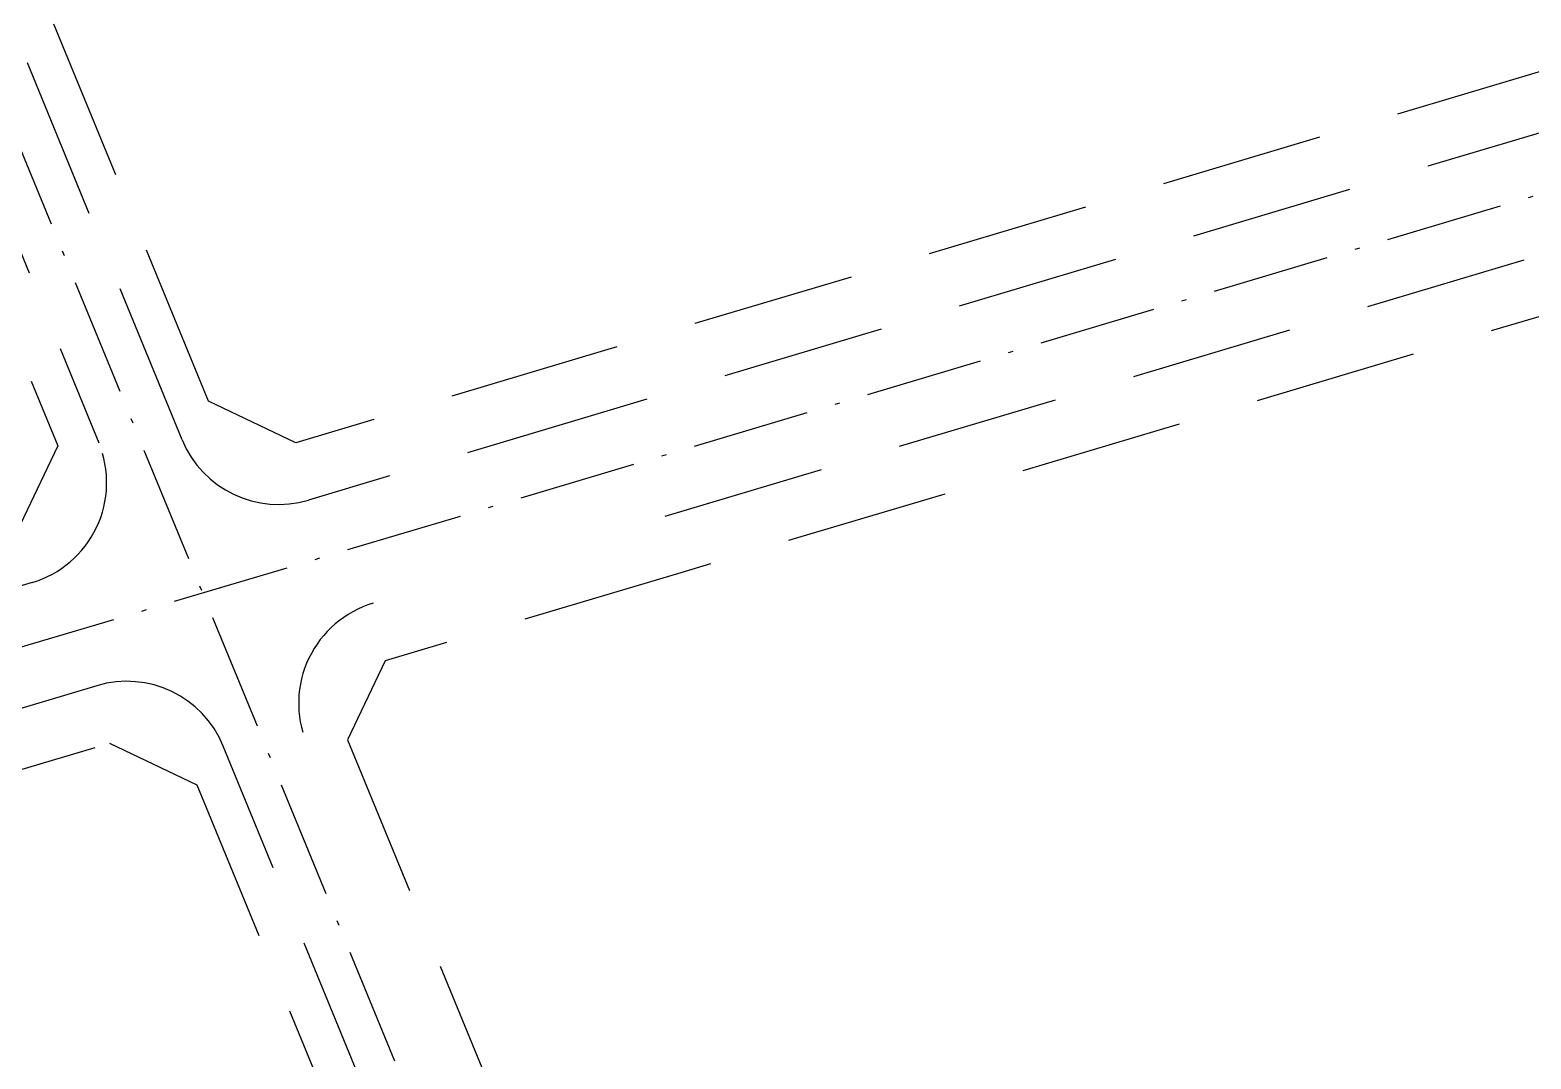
# Model space of a CAD drawing. Header units: metres. Extents: x 563371 to 571261, y 2062953 to 2068466.
# Drawn here: x 568998.7 to 569113.8, y 2065749.5 to 2065828.4 of the extents above; entities that cross this region are included whole.
import ezdxf

# ---------------------------------------------------------------- set-up
doc = ezdxf.new("R2010")
doc.units = ezdxf.units.M
doc.linetypes.add('ACAD_ISO10W100', pattern=[18.5, 12, -3, 0.5, -3])
doc.linetypes.add('HIDDEN', pattern=[0.375, 0.25, -0.125])
for name, color, linetype in [('LogDg phu', 7, 'CONTINUOUS'), ('TimDg', 222, 'CONTINUOUS'), ('ViaHeSphu', 32, 'CONTINUOUS')]:
    doc.layers.add(name, color=color, linetype=linetype)

msp = doc.modelspace()

# ---------------------------------------------------------------- linework, layer by layer
at = {"layer": 'LogDg phu', "linetype": 'HIDDEN', "ltscale": 50}
for points in [[(569094.8980962468, 2065939.794267016), (569105.5021779359, 2065945.205624893, -0.4331465096120948), (569116.4829581636, 2065941.251492668), (569158.8878371972, 2065843.057040186, -0.4491675257981563), (569153.8295398498, 2065832.21898435), (569044.2389121642, 2065799.538944797), (569020.0558134967, 2065792.327519539, -0.385327080111759), (569010.3686729111, 2065796.956646579), (568971.8388842128, 2065890.843463209, -0.4451381927884054), (568976.9905646286, 2065901.558003557), (569008.3973808768, 2065910.759760399), (569059.6157060213, 2065925.766011594, 0.0467467981704764), (569094.8980962374, 2065939.794267011)], [(568856.5239397783, 2065775.608258665), (568855.9932873657, 2065785.381621856, 0.0724502957704836), (568855.7084852429, 2065786.794645654), (568842.7547857617, 2065823.006196456, 0.0729934229411238), (568842.0723149299, 2065824.287960591), (568836.3146985662, 2065832.102387295), (568830.0281614766, 2065849.676151262, -0.4314619867734806), (568835.3113789794, 2065860.047988481), (568955.7624469092, 2065895.33846268, -0.383950690651016), (568965.4127932875, 2065890.698459579), (569003.9830604666, 2065796.713007691, -0.4437023781080545), (568998.8681742575, 2065786.009343403), (568880.5047209149, 2065750.713238069, -0.3985617739326047), (568862.0947002778, 2065760.035419637), (568856.5239397786, 2065775.608258662)], [(569019.9074318107, 2065773.713235757, -0.4437023780836693), (569025.02231802, 2065784.416900045, -6.63623e-11), (569047.4291176735, 2065791.098631085), (569159.2379514412, 2065824.440142006, -0.3801026895779687), (569168.8685031647, 2065819.945406513, 5.9294e-12), (569219.9047619546, 2065701.763782069, -0.3951871123396745), (569215.7427107154, 2065690.184016377, -0.0313092882814378), (569181.6700980054, 2065675.356711146), (569083.2107941489, 2065639.65561468, -0.4020885647163571), (569073.0827381212, 2065644.13919963, -4.83118e-11), (569019.9074318107, 2065773.713235757, -13.55087923959018)], [(568875.2496930471, 2065723.261161469), (568922.8945894036, 2065590.071751968, 0.4154779374119224), (568933.154182519, 2065585.245463888), (569062.5105602304, 2065632.149761803, 0.4264434146488366), (569067.1845309965, 2065642.707884002), (569013.5218193661, 2065773.46959687, 0.3853270800991385), (569003.8346787808, 2065778.09872391), (568885.086736725, 2065742.687963641, 0.4300405153922167), (568875.2496930471, 2065723.261161468)]]:
    msp.add_lwpolyline(points, format="xyb", dxfattribs=at)
at = {"layer": 'TimDg', "linetype": 'ACAD_ISO10W100', "ltscale": 0.75}
for points in [[(569278.834998483, 2065059.656135766), (569264.5269734287, 2065093.529310778, -0.0210175178208976), (569255.7019476439, 2065117.14407809), (569137.3027724003, 2065479.750271323), (568925.3131514108, 2065996.312426096), (568861.4377770493, 2066131.22724045)], [(568224.6297189047, 2065550.434805205), (568690.6807987861, 2065689.411728227), (569163.4571935057, 2065830.394142556, 0.04779126320281171), (569189.9689631507, 2065841.147032096), (569267.1532385624, 2065881.411000068, 0.04667288304413944), (569282.7952716611, 2065891.527845013), (569302.762458096, 2065907.262004161, -0.08494400423705069), (569332.4008916438, 2065923.37284043), (569436.4645401516, 2065958.833511514), (569480.1046780173, 2065972.203622438, 0.05581977569525856), (569520.9532285862, 2065989.90020912), (569558.9701881188, 2066011.684429851), (569577.9903611438, 2066023.764875238, 0.04351131585312356), (569593.4458342672, 2066035.583225533), (569606.6416385947, 2066047.62715201, -0.0351499840612001), (569617.3600985807, 2066055.688475423), (569692.6588285115, 2066104.135367295)]]:
    msp.add_lwpolyline(points, format="xyb", dxfattribs=at)
at = {"layer": 'ViaHeSphu', "linetype": 'HIDDEN', "ltscale": 50}
msp.add_lwpolyline([(569096.7162740929, 2065936.231370818), (569106.2197800365, 2065941.081095033), (569112.6556878914, 2065938.763552007), (569154.3358932473, 2065842.247183192), (569151.5266835644, 2065836.228088364), (569043.0379338397, 2065803.87662997), (569019.0812372931, 2065796.732718057), (569012.3914471132, 2065799.929521937), (568974.786667332, 2065891.562338594), (568977.6866692703, 2065897.593805081), (569009.4023050416, 2065906.886041714), (569060.7403725106, 2065921.927375731, 0.0467467981704764), (569096.7162740824, 2065936.231370812)], format="xyb", dxfattribs=at)
for points in [[(569000.8345529782, 2065796.483244044), (568997.9413485781, 2065790.428781179), (568877.8308967303, 2065754.611719082), (568868.7650557163, 2065759.202339465), (568835.9726116757, 2065850.872310267), (568839.0868030698, 2065856.985987433), (568956.5111063084, 2065891.389662012), (568963.2076940264, 2065888.169861751)], [(569011.4990451648, 2065770.496721508), (569064.489757905, 2065641.372490668), (569061.687517311, 2065635.042455651), (568934.9315615881, 2065589.081064223), (568928.5469246698, 2065592.084506632), (568879.5520804562, 2065729.047641581), (568883.9024318543, 2065737.638984544), (569004.8092549846, 2065773.693525388)]]:
    msp.add_lwpolyline(points, close=True, dxfattribs=at)
msp.add_lwpolyline([(569165.486547959, 2065816.426276279), (569158.7127630617, 2065819.587712121), (569048.6269049584, 2065786.759994341), (569025.9491436997, 2065779.997462266), (569023.0559393001, 2065773.9429994), (569075.7807945949, 2065645.466592235), (569082.3796209691, 2065642.545360507), (569180.6474570232, 2065678.177031238, 0.0305591457876348), (569213.590761367, 2065692.454208341), (569216.0467796051, 2065699.346959534)], format="xyb", close=True, dxfattribs=at)

doc.saveas('drawing.dxf')
